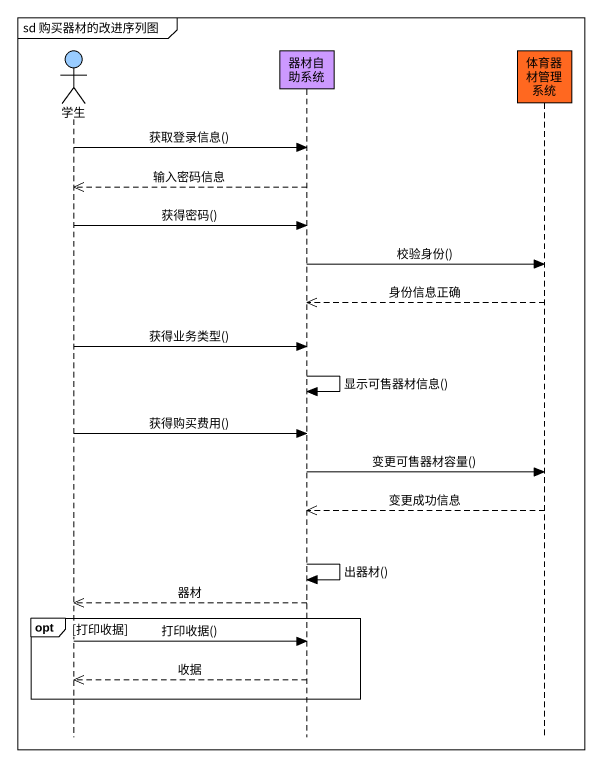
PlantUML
@startuml
mainframe sd 购买器材的改进序列图
hide footbox
actor 学生 #99CCFF
participant 器材自助系统 #CC99FF
participant 体育器材管理系统 #FF6820

学生 -> 器材自助系统 : 获取登录信息()
器材自助系统 -->> 学生 : 输入密码信息
学生 -> 器材自助系统 : 获得密码()
器材自助系统 -> 体育器材管理系统 : 校验身份()
体育器材管理系统 -->> 器材自助系统 : 身份信息正确
学生 -> 器材自助系统 : 获得业务类型()
器材自助系统 -> 器材自助系统 : 显示可售器材信息()
学生 -> 器材自助系统 : 获得购买费用()
器材自助系统 -> 体育器材管理系统 : 变更可售器材容量()
体育器材管理系统 -->> 器材自助系统 : 变更成功信息
器材自助系统 -> 器材自助系统 : 出器材()
器材自助系统 -->> 学生 : 器材
opt 打印收据
  学生 -> 器材自助系统 : 打印收据()
  器材自助系统 -->> 学生 : 收据
end
@enduml
